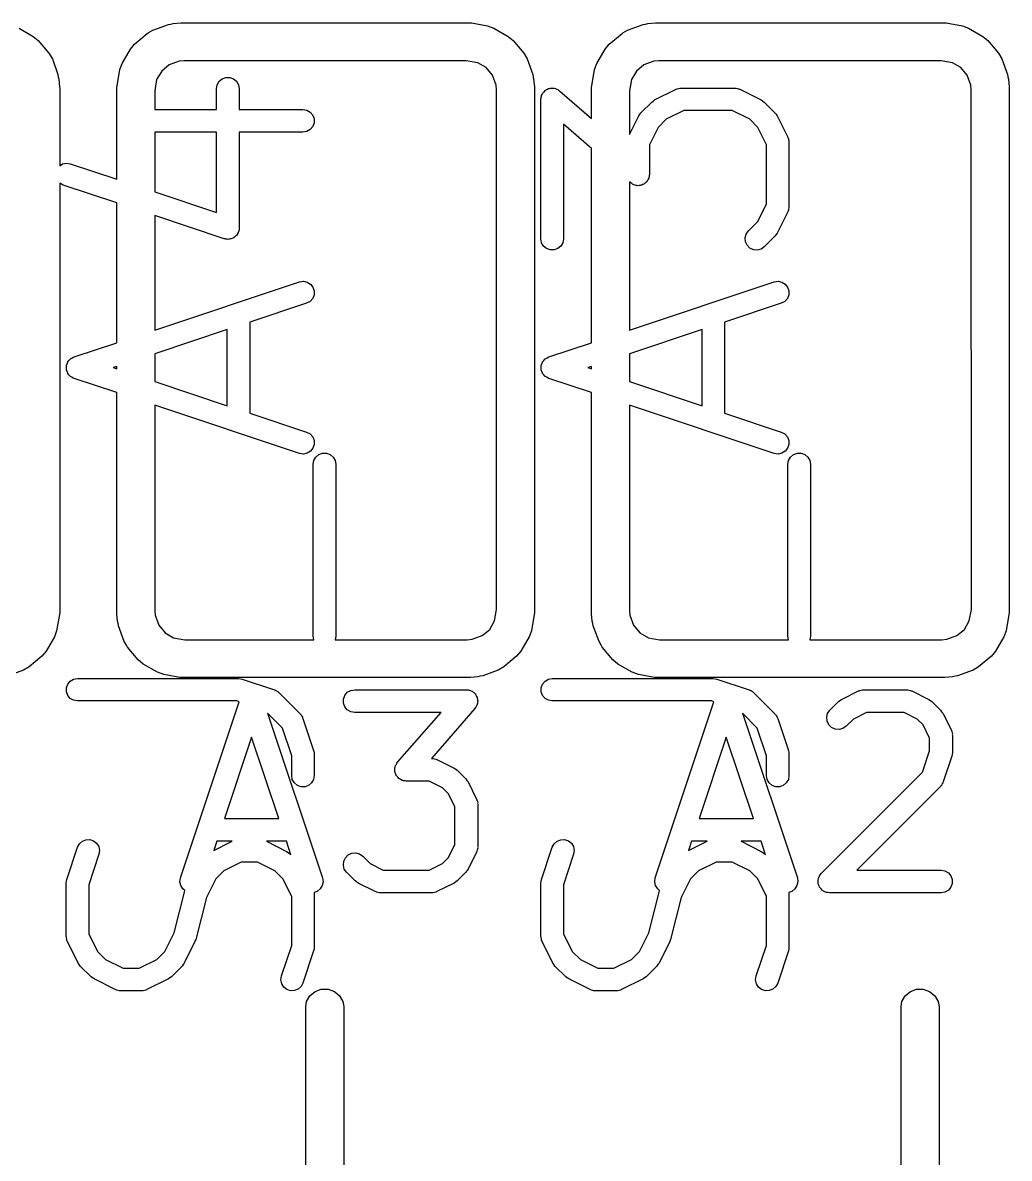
# Model space of a CAD drawing. Extents: x 116.1 to 178.6, y -119.4 to -92.3.
# Drawn here: x 161.74 to 167.02, y -98.95 to -92.87 of the extents above; entities that cross this region are included whole.
import ezdxf

# ---------------------------------------------------------------- set-up
doc = ezdxf.new("R2010")
doc.units = 0
doc.header["$MEASUREMENT"] = 0
doc.layers.add('BLACK', color=7, linetype='CONTINUOUS')

msp = doc.modelspace()

# ---------------------------------------------------------------- linework, layer by layer
at = {"layer": 'BLACK', "linetype": 'CONTINUOUS'}
for p, q in [((161.72, -92.8979), (161.796, -92.942)), ((162.406, -92.9268), (162.411, -92.9237)), ((162.411, -92.9237), (162.436, -92.9092)), ((162.436, -92.9092), (162.519, -92.879)), ((162.519, -92.879), (162.532, -92.8767)), ((162.532, -92.8767), (162.545, -92.8732)), ((162.545, -92.8732), (162.585, -92.8698)), ((162.585, -92.8698), (162.589, -92.869)), ((162.589, -92.869), (164.131, -92.869)), ((164.131, -92.869), (164.14, -92.8705)), ((164.14, -92.8705), (164.14, -92.8705)), ((164.14, -92.8705), (164.227, -92.8859)), ((164.227, -92.8859), (164.26, -92.8979)), ((164.26, -92.8979), (164.26, -92.8979)), ((164.26, -92.8979), (164.336, -92.942)), ((164.946, -92.9268), (164.951, -92.9237)), ((164.951, -92.9237), (164.976, -92.9092)), ((164.976, -92.9092), (165.059, -92.879)), ((165.059, -92.879), (165.072, -92.8767)), ((165.072, -92.8767), (165.085, -92.8732)), ((165.085, -92.8732), (165.125, -92.8698)), ((165.125, -92.8698), (165.129, -92.869)), ((165.129, -92.869), (166.671, -92.869)), ((166.671, -92.869), (166.68, -92.8705)), ((166.68, -92.8705), (166.68, -92.8705)), ((166.68, -92.8705), (166.767, -92.8859)), ((166.767, -92.8859), (166.8, -92.8979)), ((166.8, -92.8979), (166.8, -92.8979)), ((166.8, -92.8979), (166.876, -92.942)), ((161.796, -92.942), (161.823, -92.9647)), ((161.823, -92.9647), (161.823, -92.9647)), ((161.823, -92.9647), (161.88, -93.0323)), ((162.316, -93.0105), (162.338, -92.9835)), ((162.338, -92.9835), (162.406, -92.9268)), ((162.338, -92.9835), (162.338, -92.9835)), ((164.336, -92.942), (164.363, -92.9647)), ((164.363, -92.9647), (164.363, -92.9647)), ((164.363, -92.9647), (164.42, -93.0323)), ((164.856, -93.0105), (164.878, -92.9835)), ((164.878, -92.9835), (164.946, -92.9268)), ((164.878, -92.9835), (164.878, -92.9835)), ((166.876, -92.942), (166.903, -92.9647)), ((166.903, -92.9647), (166.903, -92.9647)), ((166.903, -92.9647), (166.96, -93.0323)), ((161.88, -93.0323), (161.898, -93.0628)), ((162.271, -93.0869), (162.316, -93.0105)), ((164.42, -93.0323), (164.438, -93.0628)), ((164.811, -93.0869), (164.856, -93.0105)), ((166.96, -93.0323), (166.978, -93.0628)), ((161.898, -93.0628), (161.928, -93.1457)), ((162.259, -93.1201), (162.271, -93.0869)), ((162.271, -93.0869), (162.271, -93.0869)), ((162.523, -93.094), (162.483, -93.1276)), ((162.576, -93.0745), (162.523, -93.094)), ((162.603, -93.0722), (162.576, -93.0745)), ((164.113, -93.0722), (162.603, -93.0722)), ((164.174, -93.0829), (164.113, -93.0722)), ((164.219, -93.1091), (164.174, -93.0829)), ((164.438, -93.0628), (164.468, -93.1457)), ((164.799, -93.1201), (164.811, -93.0869)), ((164.811, -93.0869), (164.811, -93.0869)), ((165.063, -93.094), (165.023, -93.1276)), ((165.116, -93.0745), (165.063, -93.094)), ((165.143, -93.0722), (165.116, -93.0745)), ((166.653, -93.0722), (165.143, -93.0722)), ((166.714, -93.0829), (166.653, -93.0722)), ((166.759, -93.1091), (166.714, -93.0829)), ((166.978, -93.0628), (167.008, -93.1457)), ((161.928, -93.1457), (161.93, -93.1588)), ((161.93, -93.1588), (161.933, -93.1716)), ((162.244, -93.207), (162.259, -93.1201)), ((162.483, -93.1276), (162.456, -93.173)), ((162.807, -93.1691), (162.827, -93.162)), ((162.827, -93.162), (162.847, -93.162)), ((162.847, -93.162), (162.867, -93.1691)), ((164.253, -93.1492), (164.219, -93.1091)), ((164.272, -93.2027), (164.253, -93.1492)), ((164.468, -93.1457), (164.47, -93.1588)), ((164.47, -93.1588), (164.473, -93.1716)), ((164.784, -93.207), (164.799, -93.1201)), ((165.023, -93.1276), (164.996, -93.173)), ((166.793, -93.1492), (166.759, -93.1091)), ((166.812, -93.2027), (166.793, -93.1492)), ((167.008, -93.1457), (167.01, -93.1588)), ((167.01, -93.1588), (167.013, -93.1716)), ((161.933, -93.1716), (161.937, -93.2113)), ((161.937, -93.2113), (161.938, -93.2157)), ((161.938, -93.2157), (161.938, -93.6343)), ((162.243, -93.2157), (162.244, -93.207)), ((162.243, -93.7065), (162.243, -93.2157)), ((162.244, -93.207), (162.244, -93.207)), ((162.456, -93.173), (162.446, -93.2335)), ((162.777, -93.2214), (162.78, -93.2007)), ((162.777, -93.3334), (162.777, -93.2214)), ((162.78, -93.2007), (162.791, -93.1826)), ((162.791, -93.1826), (162.807, -93.1691)), ((162.867, -93.1691), (162.883, -93.1826)), ((162.883, -93.1826), (162.894, -93.2007)), ((162.894, -93.2007), (162.897, -93.2214)), ((162.897, -93.2214), (162.897, -93.3334)), ((164.274, -93.229), (164.272, -93.2027)), ((164.473, -93.1716), (164.477, -93.2113)), ((164.477, -93.2113), (164.478, -93.2157)), ((164.478, -93.2157), (164.478, -96.0275)), ((164.539, -93.2296), (164.542, -93.2266)), ((164.542, -93.2266), (164.548, -93.2246)), ((164.548, -93.2246), (164.553, -93.2217)), ((164.553, -93.2217), (164.558, -93.221)), ((164.558, -93.221), (164.562, -93.2194)), ((164.562, -93.2194), (164.568, -93.2194)), ((164.568, -93.2194), (164.574, -93.2185)), ((164.574, -93.2185), (164.578, -93.2194)), ((164.578, -93.2194), (164.583, -93.2194)), ((164.583, -93.2194), (164.589, -93.2214)), ((164.589, -93.2214), (164.594, -93.2226)), ((164.594, -93.2226), (164.598, -93.225)), ((164.598, -93.225), (164.603, -93.2266)), ((164.603, -93.2266), (164.607, -93.2304)), ((164.783, -93.2157), (164.784, -93.207)), ((164.783, -93.3823), (164.783, -93.2157)), ((164.784, -93.207), (164.784, -93.207)), ((164.996, -93.173), (164.986, -93.2335)), ((165.12, -93.2823), (165.235, -93.2249)), ((165.235, -93.2249), (165.238, -93.2239)), ((165.238, -93.2239), (165.241, -93.2221)), ((165.241, -93.2221), (165.248, -93.2209)), ((165.248, -93.2209), (165.255, -93.2189)), ((165.255, -93.2189), (165.259, -93.2191)), ((165.259, -93.2191), (165.262, -93.2185)), ((165.262, -93.2185), (165.549, -93.2185)), ((165.549, -93.2185), (165.553, -93.2191)), ((165.553, -93.2191), (165.556, -93.2189)), ((165.556, -93.2189), (165.563, -93.2209)), ((165.563, -93.2209), (165.57, -93.2221)), ((165.57, -93.2221), (165.573, -93.2239)), ((165.573, -93.2239), (165.576, -93.2249)), ((165.576, -93.2249), (165.691, -93.2823)), ((166.814, -93.229), (166.812, -93.2027)), ((167.013, -93.1716), (167.017, -93.2113)), ((167.017, -93.2113), (167.018, -93.2157)), ((167.018, -93.2157), (167.018, -96.0275)), ((162.446, -93.2335), (162.446, -93.3334)), ((164.275, -96.0097), (164.274, -93.229)), ((164.512, -93.2788), (164.513, -93.273)), ((164.512, -94.0257), (164.512, -93.2788)), ((164.513, -93.2671), (164.515, -93.2628)), ((164.513, -93.273), (164.513, -93.2671)), ((164.515, -93.2628), (164.516, -93.2582)), ((164.516, -93.2582), (164.519, -93.2531)), ((164.519, -93.2531), (164.521, -93.2476)), ((164.521, -93.2476), (164.524, -93.2441)), ((164.524, -93.2441), (164.526, -93.2401)), ((164.526, -93.2401), (164.531, -93.2363)), ((164.531, -93.2363), (164.535, -93.2318)), ((164.535, -93.2318), (164.539, -93.2296)), ((164.607, -93.2304), (164.612, -93.2334)), ((164.612, -93.2334), (164.783, -93.3823)), ((164.986, -93.2335), (164.986, -93.4669)), ((165.105, -93.2936), (165.112, -93.2881)), ((165.112, -93.2881), (165.12, -93.2823)), ((165.691, -93.2823), (165.699, -93.2881)), ((165.699, -93.2881), (165.707, -93.2936)), ((166.815, -96.0097), (166.814, -93.229)), ((162.446, -93.3334), (162.777, -93.3334)), ((162.897, -93.3334), (163.239, -93.3334)), ((163.239, -93.3334), (163.26, -93.337)), ((163.26, -93.337), (163.278, -93.3475)), ((163.278, -93.3475), (163.291, -93.3636)), ((165.047, -93.3511), (165.105, -93.2936)), ((165.276, -93.3392), (165.183, -93.3859)), ((165.535, -93.3392), (165.276, -93.3392)), ((165.629, -93.3859), (165.535, -93.3392)), ((165.707, -93.2936), (165.764, -93.3511)), ((163.291, -93.3636), (163.299, -93.3833)), ((163.299, -93.4042), (163.291, -93.4239)), ((163.299, -93.3833), (163.299, -93.4042)), ((164.986, -93.4669), (165.036, -93.3668)), ((165.036, -93.3668), (165.042, -93.359)), ((165.042, -93.359), (165.047, -93.3511)), ((165.183, -93.3859), (165.139, -93.4295)), ((165.672, -93.4295), (165.629, -93.3859)), ((165.764, -93.3511), (165.77, -93.359)), ((165.77, -93.359), (165.776, -93.3668)), ((165.776, -93.3668), (165.833, -93.4817)), ((162.446, -93.4541), (162.446, -93.7742)), ((162.777, -93.4541), (162.446, -93.4541)), ((162.777, -93.8846), (162.777, -93.4541)), ((163.239, -93.4541), (162.897, -93.4541)), ((162.897, -93.4541), (162.897, -93.9683)), ((163.26, -93.4504), (163.239, -93.4541)), ((163.278, -93.4399), (163.26, -93.4504)), ((163.291, -93.4239), (163.278, -93.4399)), ((164.783, -93.5426), (164.633, -93.4118)), ((164.633, -93.4118), (164.633, -94.0257)), ((165.139, -93.4295), (165.093, -93.5229)), ((165.719, -93.5229), (165.672, -93.4295)), ((165.093, -93.5229), (165.093, -93.681)), ((165.719, -93.8391), (165.719, -93.5229)), ((165.833, -93.4817), (165.834, -93.485)), ((165.834, -93.485), (165.836, -93.488)), ((165.836, -93.488), (165.837, -93.495)), ((165.837, -93.495), (165.839, -93.5017)), ((165.839, -93.5017), (165.839, -93.5052)), ((165.839, -93.5052), (165.839, -93.5086)), ((165.839, -93.5086), (165.839, -93.8534)), ((164.783, -94.5816), (164.783, -93.5426)), ((161.938, -93.6343), (161.953, -93.6249)), ((161.953, -93.6249), (161.974, -93.6207)), ((161.974, -93.6207), (161.994, -93.6238)), ((161.994, -93.6238), (162.243, -93.7065)), ((165.084, -93.7122), (165.081, -93.7157)), ((165.086, -93.7067), (165.084, -93.7122)), ((165.089, -93.7016), (165.086, -93.7067)), ((165.09, -93.697), (165.089, -93.7016)), ((165.091, -93.6927), (165.09, -93.697)), ((165.092, -93.6868), (165.091, -93.6927)), ((165.093, -93.681), (165.092, -93.6868)), ((161.956, -93.7382), (161.938, -93.7283)), ((161.938, -93.7283), (161.938, -96.0275)), ((162.243, -93.8337), (161.956, -93.7382)), ((162.446, -93.7742), (162.777, -93.8846)), ((164.993, -93.7264), (164.986, -93.7204)), ((164.986, -93.7204), (164.986, -94.5139)), ((164.998, -93.7294), (164.993, -93.7264)), ((165.002, -93.7332), (164.998, -93.7294)), ((165.006, -93.7348), (165.002, -93.7332)), ((165.01, -93.7372), (165.006, -93.7348)), ((165.016, -93.7384), (165.01, -93.7372)), ((165.022, -93.7404), (165.016, -93.7384)), ((165.026, -93.7404), (165.022, -93.7404)), ((165.031, -93.7413), (165.026, -93.7404)), ((165.037, -93.7404), (165.031, -93.7413)), ((165.043, -93.7404), (165.037, -93.7404)), ((165.047, -93.7388), (165.043, -93.7404)), ((165.052, -93.7381), (165.047, -93.7388)), ((165.057, -93.7353), (165.052, -93.7381)), ((165.062, -93.7332), (165.057, -93.7353)), ((165.066, -93.7302), (165.062, -93.7332)), ((165.07, -93.728), (165.066, -93.7302)), ((165.074, -93.7236), (165.07, -93.728)), ((165.078, -93.7198), (165.074, -93.7236)), ((165.081, -93.7157), (165.078, -93.7198)), ((162.243, -94.5816), (162.243, -93.8337)), ((165.672, -93.9325), (165.719, -93.8391)), ((165.833, -93.8803), (165.776, -93.9952)), ((165.834, -93.877), (165.833, -93.8803)), ((165.836, -93.874), (165.834, -93.877)), ((165.837, -93.867), (165.836, -93.874)), ((165.839, -93.8603), (165.837, -93.867)), ((165.839, -93.8534), (165.839, -93.8568)), ((165.839, -93.8568), (165.839, -93.8603)), ((162.818, -94.0255), (162.446, -93.9014)), ((162.446, -93.9014), (162.446, -94.5139)), ((165.622, -93.9831), (165.672, -93.9325)), ((162.872, -94.0166), (162.867, -94.0205)), ((162.877, -94.0134), (162.872, -94.0166)), ((162.88, -94.0099), (162.877, -94.0134)), ((162.883, -94.007), (162.88, -94.0099)), ((162.886, -94.0018), (162.883, -94.007)), ((162.89, -93.997), (162.886, -94.0018)), ((162.891, -93.9928), (162.89, -93.997)), ((162.894, -93.9889), (162.891, -93.9928)), ((162.895, -93.9829), (162.894, -93.9889)), ((162.897, -93.9771), (162.895, -93.9829)), ((162.897, -93.9683), (162.897, -93.9727)), ((162.897, -93.9727), (162.897, -93.9771)), ((165.604, -94.0205), (165.61, -94.0002)), ((165.61, -94.0002), (165.622, -93.9831)), ((165.764, -94.0109), (165.707, -94.0684)), ((165.77, -94.003), (165.764, -94.0109)), ((165.776, -93.9952), (165.77, -94.003)), ((162.822, -94.0261), (162.818, -94.0255)), ((162.827, -94.0277), (162.822, -94.0261)), ((162.833, -94.0277), (162.827, -94.0277)), ((162.839, -94.0286), (162.833, -94.0277)), ((162.843, -94.0277), (162.839, -94.0286)), ((162.847, -94.0277), (162.843, -94.0277)), ((162.853, -94.0256), (162.847, -94.0277)), ((162.859, -94.0244), (162.853, -94.0256)), ((162.863, -94.022), (162.859, -94.0244)), ((162.867, -94.0205), (162.863, -94.022)), ((164.516, -94.0463), (164.512, -94.0257)), ((164.526, -94.0645), (164.516, -94.0463)), ((164.542, -94.078), (164.526, -94.0645)), ((164.562, -94.0851), (164.542, -94.078)), ((164.603, -94.078), (164.583, -94.0851)), ((164.619, -94.0645), (164.603, -94.078)), ((164.629, -94.0463), (164.619, -94.0645)), ((164.633, -94.0257), (164.629, -94.0463)), ((165.606, -94.0413), (165.604, -94.0205)), ((165.615, -94.0603), (165.606, -94.0413)), ((165.63, -94.0751), (165.615, -94.0603)), ((165.649, -94.084), (165.63, -94.0751)), ((165.707, -94.0684), (165.69, -94.0804)), ((164.583, -94.0851), (164.562, -94.0851)), ((165.669, -94.0858), (165.649, -94.084)), ((165.69, -94.0804), (165.669, -94.0858)), ((162.446, -94.5139), (163.22, -94.2557)), ((163.22, -94.2557), (163.241, -94.2527)), ((163.241, -94.2527), (163.261, -94.2569)), ((163.261, -94.2569), (163.279, -94.2678)), ((164.986, -94.5139), (165.76, -94.2557)), ((165.76, -94.2557), (165.781, -94.2527)), ((165.781, -94.2527), (165.801, -94.2569)), ((165.801, -94.2569), (165.819, -94.2678)), ((163.279, -94.2678), (163.292, -94.2843)), ((163.292, -94.2843), (163.299, -94.3041)), ((163.299, -94.3041), (163.298, -94.3251)), ((165.819, -94.2678), (165.832, -94.2843)), ((165.832, -94.2843), (165.839, -94.3041)), ((165.839, -94.3041), (165.838, -94.3251)), ((163.258, -94.3702), (162.955, -94.4714)), ((163.277, -94.3602), (163.258, -94.3702)), ((163.291, -94.3446), (163.277, -94.3602)), ((163.298, -94.3251), (163.291, -94.3446)), ((165.798, -94.3702), (165.495, -94.4714)), ((165.817, -94.3602), (165.798, -94.3702)), ((165.831, -94.3446), (165.817, -94.3602)), ((165.838, -94.3251), (165.831, -94.3446)), ((162.955, -94.4714), (162.955, -94.9589)), ((165.495, -94.4714), (165.495, -94.9589)), ((162.834, -94.5116), (162.446, -94.641)), ((162.834, -94.9187), (162.834, -94.5116)), ((165.374, -94.5116), (164.986, -94.641)), ((165.374, -94.9187), (165.374, -94.5116)), ((162.014, -94.6579), (162.243, -94.5816)), ((164.554, -94.6579), (164.783, -94.5816)), ((161.977, -94.6948), (161.98, -94.6864)), ((161.98, -94.6864), (161.981, -94.6851)), ((161.981, -94.6836), (161.987, -94.6769)), ((161.981, -94.6851), (161.981, -94.6836)), ((161.987, -94.6769), (161.993, -94.67)), ((161.993, -94.67), (161.994, -94.6691)), ((161.994, -94.6691), (161.995, -94.6679)), ((161.995, -94.6679), (162.003, -94.6637)), ((162.003, -94.6637), (162.01, -94.659)), ((162.01, -94.659), (162.012, -94.6587)), ((162.012, -94.6587), (162.014, -94.6579)), ((162.446, -94.641), (162.446, -94.7892)), ((164.517, -94.6948), (164.52, -94.6864)), ((164.52, -94.6864), (164.521, -94.6851)), ((164.521, -94.6836), (164.527, -94.6769)), ((164.521, -94.6851), (164.521, -94.6836)), ((164.527, -94.6769), (164.533, -94.67)), ((164.533, -94.67), (164.534, -94.6691)), ((164.534, -94.6691), (164.535, -94.6679)), ((164.535, -94.6679), (164.543, -94.6637)), ((164.543, -94.6637), (164.55, -94.659)), ((164.55, -94.659), (164.552, -94.6587)), ((164.552, -94.6587), (164.554, -94.6579)), ((164.986, -94.641), (164.986, -94.7892)), ((161.973, -94.7063), (161.974, -94.7047)), ((161.973, -94.7151), (161.973, -94.7063)), ((161.973, -94.724), (161.973, -94.7151)), ((161.974, -94.7256), (161.973, -94.724)), ((161.974, -94.703), (161.977, -94.6948)), ((161.974, -94.7047), (161.974, -94.703)), ((161.974, -94.7272), (161.974, -94.7256)), ((161.977, -94.7355), (161.974, -94.7272)), ((161.98, -94.7439), (161.977, -94.7355)), ((161.981, -94.7452), (161.98, -94.7439)), ((161.981, -94.7467), (161.981, -94.7452)), ((161.987, -94.7533), (161.981, -94.7467)), ((162.243, -94.7088), (162.223, -94.7151)), ((162.223, -94.7151), (162.243, -94.7215)), ((162.243, -94.7215), (162.243, -94.7088)), ((164.513, -94.7063), (164.514, -94.7047)), ((164.513, -94.7151), (164.513, -94.7063)), ((164.513, -94.724), (164.513, -94.7151)), ((164.514, -94.7256), (164.513, -94.724)), ((164.514, -94.703), (164.517, -94.6948)), ((164.514, -94.7047), (164.514, -94.703)), ((164.514, -94.7272), (164.514, -94.7256)), ((164.517, -94.7355), (164.514, -94.7272)), ((164.52, -94.7439), (164.517, -94.7355)), ((164.521, -94.7452), (164.52, -94.7439)), ((164.521, -94.7467), (164.521, -94.7452)), ((164.527, -94.7533), (164.521, -94.7467)), ((164.782, -94.7088), (164.763, -94.7151)), ((164.763, -94.7151), (164.782, -94.7215)), ((164.782, -94.7215), (164.782, -94.7088)), ((161.993, -94.7603), (161.987, -94.7533)), ((161.994, -94.7611), (161.993, -94.7603)), ((161.995, -94.7624), (161.994, -94.7611)), ((162.003, -94.7666), (161.995, -94.7624)), ((162.01, -94.7712), (162.003, -94.7666)), ((162.012, -94.7716), (162.01, -94.7712)), ((162.014, -94.7724), (162.012, -94.7716)), ((162.243, -94.8487), (162.014, -94.7724)), ((162.446, -94.7892), (162.834, -94.9187)), ((164.533, -94.7603), (164.527, -94.7533)), ((164.534, -94.7611), (164.533, -94.7603)), ((164.535, -94.7624), (164.534, -94.7611)), ((164.543, -94.7666), (164.535, -94.7624)), ((164.55, -94.7712), (164.543, -94.7666)), ((164.552, -94.7716), (164.55, -94.7712)), ((164.554, -94.7724), (164.552, -94.7716)), ((164.782, -94.8487), (164.554, -94.7724)), ((164.986, -94.7892), (165.374, -94.9187)), ((162.243, -96.0275), (162.243, -94.8487)), ((164.782, -96.0275), (164.782, -94.8487)), ((163.22, -95.1745), (162.446, -94.9164)), ((162.446, -94.9164), (162.446, -96.0142)), ((165.76, -95.1745), (164.986, -94.9164)), ((164.986, -94.9164), (164.986, -96.0142)), ((162.955, -94.9589), (163.258, -95.0601)), ((165.495, -94.9589), (165.798, -95.0601)), ((163.258, -95.0601), (163.277, -95.0701)), ((163.277, -95.0701), (163.291, -95.0857)), ((163.291, -95.0857), (163.298, -95.1052)), ((163.298, -95.1052), (163.299, -95.1262)), ((165.798, -95.0601), (165.817, -95.0701)), ((165.817, -95.0701), (165.831, -95.0857)), ((165.831, -95.0857), (165.838, -95.1052)), ((165.838, -95.1052), (165.839, -95.1262)), ((163.261, -95.1734), (163.241, -95.1776)), ((163.279, -95.1624), (163.261, -95.1734)), ((163.292, -95.146), (163.279, -95.1624)), ((163.299, -95.1262), (163.292, -95.146)), ((163.324, -95.18), (163.344, -95.1728)), ((163.344, -95.1728), (163.365, -95.1728)), ((163.365, -95.1728), (163.384, -95.18)), ((165.801, -95.1734), (165.781, -95.1776)), ((165.819, -95.1624), (165.801, -95.1734)), ((165.832, -95.146), (165.819, -95.1624)), ((165.839, -95.1262), (165.832, -95.146)), ((165.864, -95.18), (165.884, -95.1728)), ((165.884, -95.1728), (165.905, -95.1728)), ((165.905, -95.1728), (165.924, -95.18)), ((163.241, -95.1776), (163.22, -95.1745)), ((163.294, -95.2322), (163.297, -95.2116)), ((163.294, -96.1515), (163.294, -95.2322)), ((163.297, -95.2116), (163.308, -95.1934)), ((163.308, -95.1934), (163.324, -95.18)), ((163.384, -95.18), (163.4, -95.1934)), ((163.4, -95.1934), (163.411, -95.2116)), ((163.411, -95.2116), (163.414, -95.2322)), ((163.414, -95.2322), (163.414, -96.1515)), ((165.781, -95.1776), (165.76, -95.1745)), ((165.834, -95.2322), (165.837, -95.2116)), ((165.834, -96.1515), (165.834, -95.2322)), ((165.837, -95.2116), (165.848, -95.1934)), ((165.848, -95.1934), (165.864, -95.18)), ((165.924, -95.18), (165.94, -95.1934)), ((165.94, -95.1934), (165.951, -95.2116)), ((165.951, -95.2116), (165.954, -95.2322)), ((165.954, -95.2322), (165.954, -96.1515)), ((162.446, -96.0142), (162.448, -96.0405)), ((164.264, -96.0702), (164.275, -96.0097)), ((164.986, -96.0142), (164.988, -96.0405)), ((166.804, -96.0702), (166.815, -96.0097)), ((161.936, -96.0362), (161.921, -96.1231)), ((161.938, -96.0275), (161.936, -96.0362)), ((161.936, -96.0362), (161.936, -96.0362)), ((162.243, -96.0319), (162.243, -96.0275)), ((162.247, -96.0716), (162.243, -96.0319)), ((162.25, -96.0844), (162.247, -96.0716)), ((162.252, -96.0975), (162.25, -96.0844)), ((162.448, -96.0405), (162.467, -96.094)), ((164.238, -96.1156), (164.264, -96.0702)), ((164.476, -96.0362), (164.461, -96.1231)), ((164.478, -96.0275), (164.476, -96.0362)), ((164.476, -96.0362), (164.476, -96.0362)), ((164.783, -96.0319), (164.782, -96.0275)), ((164.787, -96.0716), (164.783, -96.0319)), ((164.79, -96.0844), (164.787, -96.0716)), ((164.792, -96.0975), (164.79, -96.0844)), ((164.988, -96.0405), (165.007, -96.094)), ((166.778, -96.1156), (166.804, -96.0702)), ((167.016, -96.0362), (167.001, -96.1231)), ((167.018, -96.0275), (167.016, -96.0362)), ((167.016, -96.0362), (167.016, -96.0362)), ((161.921, -96.1231), (161.909, -96.1563)), ((161.921, -96.1231), (161.921, -96.1231)), ((162.283, -96.1803), (162.252, -96.0975)), ((162.467, -96.094), (162.501, -96.1341)), ((162.501, -96.1341), (162.547, -96.1603)), ((164.198, -96.1492), (164.238, -96.1156)), ((164.461, -96.1231), (164.449, -96.1563)), ((164.461, -96.1231), (164.461, -96.1231)), ((164.823, -96.1803), (164.792, -96.0975)), ((165.007, -96.094), (165.041, -96.1341)), ((165.041, -96.1341), (165.087, -96.1603)), ((166.738, -96.1492), (166.778, -96.1156)), ((167.001, -96.1231), (166.989, -96.1563)), ((167.001, -96.1231), (167.001, -96.1231)), ((161.909, -96.1563), (161.865, -96.2327)), ((162.294, -96.1995), (162.283, -96.1803)), ((162.3, -96.2109), (162.294, -96.1995)), ((162.547, -96.1603), (162.607, -96.171)), ((162.607, -96.171), (163.297, -96.171)), ((163.297, -96.171), (163.294, -96.1515)), ((163.414, -96.1515), (163.411, -96.171)), ((163.411, -96.171), (164.118, -96.171)), ((164.118, -96.171), (164.144, -96.1687)), ((164.144, -96.1687), (164.198, -96.1492)), ((164.449, -96.1563), (164.405, -96.2327)), ((164.834, -96.1995), (164.823, -96.1803)), ((164.84, -96.2109), (164.834, -96.1995)), ((165.087, -96.1603), (165.147, -96.171)), ((165.147, -96.171), (165.837, -96.171)), ((165.837, -96.171), (165.834, -96.1515)), ((165.954, -96.1515), (165.951, -96.171)), ((165.951, -96.171), (166.658, -96.171)), ((166.658, -96.171), (166.684, -96.1687)), ((166.684, -96.1687), (166.738, -96.1492)), ((166.989, -96.1563), (166.945, -96.2327)), ((161.842, -96.2597), (161.774, -96.3164)), ((161.865, -96.2327), (161.842, -96.2597)), ((162.357, -96.2785), (162.3, -96.2109)), ((164.382, -96.2597), (164.314, -96.3164)), ((164.405, -96.2327), (164.382, -96.2597)), ((164.897, -96.2785), (164.84, -96.2109)), ((166.922, -96.2597), (166.854, -96.3164)), ((166.945, -96.2327), (166.922, -96.2597)), ((161.774, -96.3164), (161.744, -96.334)), ((162.384, -96.3012), (162.357, -96.2785)), ((162.46, -96.3453), (162.384, -96.3012)), ((164.314, -96.3164), (164.284, -96.334)), ((164.924, -96.3012), (164.897, -96.2785)), ((165, -96.3453), (164.924, -96.3012)), ((166.854, -96.3164), (166.824, -96.334)), ((161.744, -96.334), (161.661, -96.3642)), ((161.994, -96.3925), (162.012, -96.382)), ((162.012, -96.382), (162.033, -96.3784)), ((162.033, -96.3784), (162.894, -96.3784)), ((162.494, -96.3573), (162.46, -96.3453)), ((162.58, -96.3727), (162.494, -96.3573)), ((162.494, -96.3573), (162.494, -96.3573)), ((162.589, -96.3742), (162.58, -96.3727)), ((162.58, -96.3727), (162.58, -96.3727)), ((164.131, -96.3742), (162.589, -96.3742)), ((162.894, -96.3784), (162.904, -96.3801)), ((162.904, -96.3801), (162.914, -96.3815)), ((162.914, -96.3815), (163.086, -96.4389)), ((164.135, -96.3734), (164.131, -96.3742)), ((164.175, -96.37), (164.135, -96.3734)), ((164.188, -96.3665), (164.175, -96.37)), ((164.201, -96.3642), (164.188, -96.3665)), ((164.284, -96.334), (164.201, -96.3642)), ((164.534, -96.3925), (164.552, -96.382)), ((164.552, -96.382), (164.573, -96.3784)), ((164.573, -96.3784), (165.434, -96.3784)), ((165.034, -96.3573), (165, -96.3453)), ((165.12, -96.3727), (165.034, -96.3573)), ((165.034, -96.3573), (165.034, -96.3573)), ((165.129, -96.3742), (165.12, -96.3727)), ((165.12, -96.3727), (165.12, -96.3727)), ((166.671, -96.3742), (165.129, -96.3742)), ((165.434, -96.3784), (165.444, -96.3801)), ((165.444, -96.3801), (165.454, -96.3815)), ((165.454, -96.3815), (165.626, -96.4389)), ((166.675, -96.3734), (166.671, -96.3742)), ((166.715, -96.37), (166.675, -96.3734)), ((166.728, -96.3665), (166.715, -96.37)), ((166.741, -96.3642), (166.728, -96.3665)), ((166.824, -96.334), (166.741, -96.3642)), ((161.973, -96.4282), (161.98, -96.4085)), ((161.973, -96.4492), (161.973, -96.4282)), ((161.98, -96.4689), (161.973, -96.4492)), ((161.98, -96.4085), (161.994, -96.3925)), ((163.086, -96.4389), (163.089, -96.4406)), ((163.089, -96.4406), (163.092, -96.4415)), ((163.092, -96.4415), (163.098, -96.4455)), ((163.098, -96.4455), (163.104, -96.4489)), ((163.104, -96.4489), (163.107, -96.4515)), ((163.476, -96.4527), (163.495, -96.4422)), ((163.495, -96.4422), (163.516, -96.4385)), ((163.516, -96.4385), (164.113, -96.4385)), ((164.113, -96.4385), (164.119, -96.4395)), ((164.119, -96.4395), (164.125, -96.4396)), ((164.125, -96.4396), (164.129, -96.4413)), ((164.129, -96.4413), (164.134, -96.4422)), ((164.134, -96.4422), (164.139, -96.4451)), ((164.139, -96.4451), (164.145, -96.4473)), ((164.145, -96.4473), (164.148, -96.4504)), ((164.513, -96.4282), (164.52, -96.4085)), ((164.513, -96.4492), (164.513, -96.4282)), ((164.52, -96.4689), (164.513, -96.4492)), ((164.52, -96.4085), (164.534, -96.3925)), ((165.626, -96.4389), (165.629, -96.4406)), ((165.629, -96.4406), (165.632, -96.4415)), ((165.632, -96.4415), (165.638, -96.4455)), ((165.638, -96.4455), (165.644, -96.4489)), ((165.644, -96.4489), (165.647, -96.4515)), ((166.12, -96.4909), (166.212, -96.4449)), ((166.212, -96.4449), (166.215, -96.4439)), ((166.215, -96.4439), (166.219, -96.4422)), ((166.219, -96.4422), (166.226, -96.4409)), ((166.226, -96.4409), (166.232, -96.4389)), ((166.232, -96.4389), (166.236, -96.4391)), ((166.236, -96.4391), (166.239, -96.4385)), ((166.239, -96.4385), (166.469, -96.4385)), ((166.469, -96.4385), (166.473, -96.4391)), ((166.473, -96.4391), (166.476, -96.4389)), ((166.476, -96.4389), (166.483, -96.4409)), ((166.483, -96.4409), (166.49, -96.4422)), ((166.49, -96.4422), (166.493, -96.4439)), ((166.493, -96.4439), (166.496, -96.4449)), ((166.496, -96.4449), (166.588, -96.4909)), ((161.994, -96.4849), (161.98, -96.4689)), ((162.012, -96.4954), (161.994, -96.4849)), ((162.033, -96.499), (162.012, -96.4954)), ((162.885, -96.499), (162.033, -96.499)), ((162.584, -97.4454), (162.898, -96.5036)), ((162.898, -96.5036), (162.885, -96.499)), ((163.107, -96.4515), (163.109, -96.4535)), ((163.109, -96.4535), (163.224, -96.5684)), ((163.456, -96.4889), (163.463, -96.469)), ((163.456, -96.51), (163.456, -96.4889)), ((163.463, -96.5299), (163.456, -96.51)), ((163.463, -96.469), (163.476, -96.4527)), ((164.148, -96.4504), (164.152, -96.4527)), ((164.152, -96.4527), (164.156, -96.4573)), ((164.156, -96.4573), (164.161, -96.4612)), ((164.161, -96.4612), (164.163, -96.4654)), ((164.163, -96.4654), (164.166, -96.469)), ((164.166, -96.469), (164.168, -96.4746)), ((164.168, -96.4746), (164.171, -96.4798)), ((164.171, -96.4798), (164.171, -96.4844)), ((164.171, -96.4844), (164.173, -96.4889)), ((164.173, -96.51), (164.171, -96.5156)), ((164.173, -96.4889), (164.173, -96.4948)), ((164.173, -96.4948), (164.174, -96.5007)), ((164.174, -96.5007), (164.173, -96.5053)), ((164.173, -96.5053), (164.173, -96.51)), ((164.534, -96.4849), (164.52, -96.4689)), ((164.552, -96.4954), (164.534, -96.4849)), ((164.573, -96.499), (164.552, -96.4954)), ((165.425, -96.499), (164.573, -96.499)), ((165.124, -97.4454), (165.438, -96.5036)), ((165.438, -96.5036), (165.425, -96.499)), ((165.647, -96.4515), (165.649, -96.4535)), ((165.649, -96.4535), (165.764, -96.5684)), ((166.058, -96.5483), (166.104, -96.5023)), ((166.104, -96.5023), (166.112, -96.4967)), ((166.112, -96.4967), (166.12, -96.4909)), ((166.588, -96.4909), (166.596, -96.4967)), ((166.596, -96.4967), (166.604, -96.5023)), ((166.604, -96.5023), (166.65, -96.5483)), ((163.129, -96.6437), (163.05, -96.5647)), ((163.05, -96.5647), (163.344, -97.4454)), ((163.224, -96.5684), (163.226, -96.5713)), ((163.226, -96.5713), (163.229, -96.5736)), ((163.476, -96.5461), (163.463, -96.5299)), ((163.495, -96.5567), (163.476, -96.5461)), ((163.516, -96.5604), (163.495, -96.5567)), ((163.979, -96.5604), (163.516, -96.5604)), ((163.745, -96.827), (163.979, -96.5604)), ((164.159, -96.5396), (163.926, -96.8062)), ((164.162, -96.5345), (164.159, -96.5396)), ((164.166, -96.5299), (164.162, -96.5345)), ((164.167, -96.5255), (164.166, -96.5299)), ((164.17, -96.5215), (164.167, -96.5255)), ((164.171, -96.5156), (164.17, -96.5215)), ((165.669, -96.6437), (165.59, -96.5647)), ((165.59, -96.5647), (165.884, -97.4454)), ((165.764, -96.5684), (165.766, -96.5713)), ((165.766, -96.5713), (165.769, -96.5736)), ((166.041, -96.586), (166.046, -96.5656)), ((166.046, -96.5656), (166.058, -96.5483)), ((166.254, -96.5604), (166.184, -96.5955)), ((166.455, -96.5604), (166.254, -96.5604)), ((166.525, -96.5955), (166.455, -96.5604)), ((166.65, -96.5483), (166.656, -96.5563)), ((166.656, -96.5563), (166.662, -96.5641)), ((166.662, -96.5641), (166.708, -96.656)), ((163.229, -96.5736), (163.232, -96.5798)), ((163.232, -96.5798), (163.236, -96.5856)), ((163.236, -96.5856), (163.237, -96.5889)), ((163.237, -96.5889), (163.239, -96.592)), ((163.239, -96.592), (163.296, -96.7644)), ((165.769, -96.5736), (165.772, -96.5798)), ((165.772, -96.5798), (165.776, -96.5856)), ((165.776, -96.5856), (165.777, -96.5889)), ((165.777, -96.5889), (165.779, -96.592)), ((165.779, -96.592), (165.836, -96.7644)), ((166.043, -96.6071), (166.041, -96.586)), ((166.052, -96.6263), (166.043, -96.6071)), ((166.067, -96.6413), (166.052, -96.6263)), ((166.184, -96.5955), (166.145, -96.6345)), ((166.557, -96.6275), (166.525, -96.5955)), ((166.592, -96.6977), (166.557, -96.6275)), ((162.964, -96.6922), (162.819, -97.1279)), ((163.109, -97.1279), (162.964, -96.6922)), ((163.179, -96.7932), (163.129, -96.6437)), ((165.504, -96.6922), (165.359, -97.1279)), ((165.649, -97.1279), (165.504, -96.6922)), ((165.719, -96.7932), (165.669, -96.6437)), ((166.086, -96.6502), (166.067, -96.6413)), ((166.107, -96.6521), (166.086, -96.6502)), ((166.127, -96.6466), (166.107, -96.6521)), ((166.145, -96.6345), (166.127, -96.6466)), ((166.708, -96.656), (166.709, -96.6594)), ((166.709, -96.6594), (166.71, -96.6624)), ((166.71, -96.6624), (166.712, -96.6695)), ((166.712, -96.6695), (166.714, -96.6763)), ((166.714, -96.6763), (166.713, -96.6798)), ((166.713, -96.6798), (166.714, -96.6833)), ((166.714, -96.6833), (166.714, -96.7752)), ((166.592, -96.7653), (166.592, -96.6977)), ((163.179, -96.8983), (163.179, -96.7932)), ((163.296, -96.7644), (163.298, -96.7739)), ((163.298, -96.7739), (163.299, -96.7834)), ((163.299, -96.7834), (163.299, -96.8983)), ((163.926, -96.8062), (163.929, -96.8062)), ((163.929, -96.8062), (163.933, -96.8068)), ((163.933, -96.8068), (163.936, -96.8066)), ((163.936, -96.8066), (163.943, -96.8086)), ((163.943, -96.8086), (163.95, -96.8098)), ((163.95, -96.8098), (163.953, -96.8116)), ((163.953, -96.8116), (163.956, -96.8126)), ((163.956, -96.8126), (164.048, -96.8586)), ((165.719, -96.8983), (165.719, -96.7932)), ((165.836, -96.7644), (165.838, -96.7739)), ((165.838, -96.7739), (165.839, -96.7834)), ((165.839, -96.7834), (165.839, -96.8983)), ((166.554, -96.8802), (166.592, -96.7653)), ((166.711, -96.7945), (166.665, -96.9324)), ((166.712, -96.7848), (166.711, -96.7945)), ((166.714, -96.7752), (166.712, -96.7848)), ((163.73, -96.8659), (163.731, -96.8613)), ((163.731, -96.8718), (163.73, -96.8659)), ((163.731, -96.8565), (163.733, -96.8509)), ((163.731, -96.8613), (163.731, -96.8565)), ((163.731, -96.8777), (163.731, -96.8718)), ((163.733, -96.8509), (163.734, -96.8451)), ((163.734, -96.8451), (163.737, -96.8411)), ((163.737, -96.8411), (163.739, -96.8367)), ((163.739, -96.8367), (163.742, -96.8321)), ((163.742, -96.8321), (163.745, -96.827)), ((164.048, -96.8586), (164.056, -96.8644)), ((164.056, -96.8644), (164.064, -96.87)), ((164.064, -96.87), (164.11, -96.916)), ((163.182, -96.919), (163.179, -96.8983)), ((163.193, -96.9371), (163.182, -96.919)), ((163.296, -96.919), (163.285, -96.9371)), ((163.299, -96.8983), (163.296, -96.919)), ((163.733, -96.8821), (163.731, -96.8777)), ((163.734, -96.8868), (163.733, -96.8821)), ((163.736, -96.892), (163.734, -96.8868)), ((163.739, -96.8976), (163.736, -96.892)), ((163.742, -96.9012), (163.739, -96.8976)), ((163.744, -96.9053), (163.742, -96.9012)), ((163.748, -96.9093), (163.744, -96.9053)), ((163.752, -96.9138), (163.748, -96.9093)), ((163.756, -96.9162), (163.752, -96.9138)), ((163.76, -96.9193), (163.756, -96.9162)), ((163.765, -96.9214), (163.76, -96.9193)), ((163.77, -96.9244), (163.765, -96.9214)), ((163.775, -96.9252), (163.77, -96.9244)), ((163.779, -96.9269), (163.775, -96.9252)), ((163.785, -96.9271), (163.779, -96.9269)), ((163.791, -96.9281), (163.785, -96.9271)), ((163.915, -96.9281), (163.791, -96.9281)), ((163.985, -96.9632), (163.915, -96.9281)), ((164.11, -96.916), (164.116, -96.924)), ((164.116, -96.924), (164.122, -96.9318)), ((164.122, -96.9318), (164.168, -97.0237)), ((165.722, -96.919), (165.719, -96.8983)), ((165.733, -96.9371), (165.722, -96.919)), ((165.836, -96.919), (165.825, -96.9371)), ((165.839, -96.8983), (165.836, -96.919)), ((166.012, -97.4215), (166.554, -96.8802)), ((166.663, -96.9355), (166.662, -96.9389)), ((166.665, -96.9324), (166.663, -96.9355)), ((163.209, -96.9506), (163.193, -96.9371)), ((163.229, -96.9577), (163.209, -96.9506)), ((163.25, -96.9577), (163.229, -96.9577)), ((163.269, -96.9506), (163.25, -96.9577)), ((163.285, -96.9371), (163.269, -96.9506)), ((164.017, -96.9952), (163.985, -96.9632)), ((164.052, -97.0654), (164.017, -96.9952)), ((165.749, -96.9506), (165.733, -96.9371)), ((165.769, -96.9577), (165.749, -96.9506)), ((165.79, -96.9577), (165.769, -96.9577)), ((165.809, -96.9506), (165.79, -96.9577)), ((165.825, -96.9371), (165.809, -96.9506)), ((166.65, -96.9562), (166.203, -97.4037)), ((166.652, -96.9533), (166.65, -96.9562)), ((166.655, -96.951), (166.652, -96.9533)), ((166.658, -96.9447), (166.655, -96.951)), ((166.662, -96.9389), (166.658, -96.9447)), ((164.168, -97.0237), (164.169, -97.0271)), ((164.169, -97.0271), (164.17, -97.0301)), ((164.17, -97.0301), (164.172, -97.0372)), ((164.172, -97.0372), (164.174, -97.044)), ((164.174, -97.044), (164.173, -97.0475)), ((164.173, -97.0475), (164.174, -97.051)), ((164.174, -97.051), (164.174, -97.2808)), ((164.052, -97.2664), (164.052, -97.0654)), ((162.819, -97.1279), (163.109, -97.1279)), ((165.359, -97.1279), (165.649, -97.1279)), ((161.975, -97.4538), (162.033, -97.2814)), ((162.033, -97.2814), (162.043, -97.263)), ((162.043, -97.263), (162.059, -97.2491)), ((162.059, -97.2491), (162.078, -97.2414)), ((162.078, -97.2414), (162.099, -97.2408)), ((162.099, -97.2408), (162.119, -97.2475)), ((162.119, -97.2475), (162.135, -97.2605)), ((162.135, -97.2605), (162.146, -97.2783)), ((162.146, -97.2783), (162.15, -97.2989)), ((162.15, -97.2989), (162.147, -97.3196)), ((162.778, -97.2498), (162.762, -97.2995)), ((162.762, -97.2995), (162.861, -97.2498)), ((162.861, -97.2498), (162.778, -97.2498)), ((163.043, -97.2498), (163.151, -97.304)), ((163.15, -97.2498), (163.043, -97.2498)), ((163.174, -97.3225), (163.15, -97.2498)), ((164.017, -97.3366), (164.052, -97.2664)), ((164.172, -97.2946), (164.17, -97.3016)), ((164.174, -97.2878), (164.172, -97.2946)), ((164.174, -97.2808), (164.173, -97.2842)), ((164.173, -97.2842), (164.174, -97.2878)), ((164.515, -97.4538), (164.573, -97.2814)), ((164.573, -97.2814), (164.583, -97.263)), ((164.583, -97.263), (164.599, -97.2491)), ((164.599, -97.2491), (164.618, -97.2414)), ((164.618, -97.2414), (164.639, -97.2408)), ((164.639, -97.2408), (164.659, -97.2475)), ((164.659, -97.2475), (164.675, -97.2605)), ((164.675, -97.2605), (164.686, -97.2783)), ((164.686, -97.2783), (164.69, -97.2989)), ((164.69, -97.2989), (164.687, -97.3196)), ((165.318, -97.2498), (165.302, -97.2995)), ((165.302, -97.2995), (165.401, -97.2498)), ((165.401, -97.2498), (165.318, -97.2498)), ((165.583, -97.2498), (165.691, -97.304)), ((165.69, -97.2498), (165.583, -97.2498)), ((165.714, -97.3225), (165.69, -97.2498)), ((162.147, -97.3196), (162.093, -97.4826)), ((162.909, -97.3608), (162.815, -97.4075)), ((162.995, -97.3608), (162.909, -97.3608)), ((163.089, -97.4075), (162.995, -97.3608)), ((163.151, -97.304), (163.159, -97.3097)), ((163.159, -97.3097), (163.167, -97.3153)), ((163.167, -97.3153), (163.174, -97.3225)), ((163.455, -97.378), (163.457, -97.3569)), ((163.457, -97.3569), (163.466, -97.3377)), ((163.466, -97.3377), (163.481, -97.3228)), ((163.481, -97.3228), (163.5, -97.3138)), ((163.5, -97.3138), (163.521, -97.312)), ((163.521, -97.312), (163.541, -97.3175)), ((163.541, -97.3175), (163.559, -97.3296)), ((163.559, -97.3296), (163.598, -97.3686)), ((163.985, -97.3686), (164.017, -97.3366)), ((164.168, -97.3081), (164.122, -97.4)), ((164.169, -97.3047), (164.168, -97.3081)), ((164.17, -97.3016), (164.169, -97.3047)), ((164.687, -97.3196), (164.633, -97.4826)), ((165.449, -97.3608), (165.355, -97.4075)), ((165.535, -97.3608), (165.449, -97.3608)), ((165.629, -97.4075), (165.535, -97.3608)), ((165.691, -97.304), (165.699, -97.3097)), ((165.699, -97.3097), (165.707, -97.3153)), ((165.707, -97.3153), (165.714, -97.3225)), ((162.815, -97.4075), (162.772, -97.4511)), ((163.132, -97.4511), (163.089, -97.4075)), ((163.46, -97.3985), (163.455, -97.378)), ((163.472, -97.4158), (163.46, -97.3985)), ((163.518, -97.4618), (163.472, -97.4158)), ((163.598, -97.3686), (163.668, -97.4037)), ((163.668, -97.4037), (163.915, -97.4037)), ((163.915, -97.4037), (163.985, -97.3686)), ((164.11, -97.4158), (164.064, -97.4618)), ((164.116, -97.4078), (164.11, -97.4158)), ((164.122, -97.4), (164.116, -97.4078)), ((165.355, -97.4075), (165.312, -97.4511)), ((165.672, -97.4511), (165.629, -97.4075)), ((166.008, -97.4281), (166.012, -97.4215)), ((166.203, -97.4037), (166.653, -97.4037)), ((166.653, -97.4037), (166.674, -97.4074)), ((166.674, -97.4074), (166.692, -97.4179)), ((166.692, -97.4179), (166.706, -97.4342)), ((161.972, -97.4729), (161.974, -97.4633)), ((161.972, -97.7601), (161.972, -97.4729)), ((161.974, -97.4633), (161.975, -97.4538)), ((162.093, -97.4826), (162.093, -97.7459)), ((162.581, -97.4663), (162.584, -97.4454)), ((162.586, -97.487), (162.581, -97.4663)), ((162.772, -97.4511), (162.722, -97.5514)), ((163.179, -97.5446), (163.132, -97.4511)), ((163.347, -97.4663), (163.342, -97.487)), ((163.344, -97.4454), (163.347, -97.4663)), ((163.526, -97.4674), (163.518, -97.4618)), ((163.534, -97.4732), (163.526, -97.4674)), ((163.626, -97.5192), (163.534, -97.4732)), ((164.048, -97.4732), (163.956, -97.5192)), ((164.056, -97.4674), (164.048, -97.4732)), ((164.064, -97.4618), (164.056, -97.4674)), ((164.512, -97.4729), (164.514, -97.4633)), ((164.512, -97.7601), (164.512, -97.4729)), ((164.514, -97.4633), (164.515, -97.4538)), ((164.633, -97.4826), (164.633, -97.7459)), ((165.121, -97.4663), (165.124, -97.4454)), ((165.126, -97.487), (165.121, -97.4663)), ((165.312, -97.4511), (165.262, -97.5514)), ((165.719, -97.5446), (165.672, -97.4511)), ((165.887, -97.4663), (165.882, -97.487)), ((165.884, -97.4454), (165.887, -97.4663)), ((165.995, -97.4593), (165.996, -97.4567)), ((165.996, -97.4673), (165.995, -97.4593)), ((165.996, -97.4541), (165.998, -97.4466)), ((165.996, -97.4567), (165.996, -97.4541)), ((165.996, -97.4752), (165.996, -97.4673)), ((165.996, -97.4777), (165.996, -97.4752)), ((165.997, -97.4804), (165.996, -97.4777)), ((166, -97.4876), (165.997, -97.4804)), ((165.998, -97.4466), (166, -97.4389)), ((166, -97.4389), (166.002, -97.4367)), ((166.002, -97.4367), (166.003, -97.4342)), ((166.003, -97.4342), (166.008, -97.4281)), ((166.706, -97.4342), (166.713, -97.4541)), ((166.713, -97.4752), (166.706, -97.4951)), ((166.713, -97.4541), (166.713, -97.4752)), ((162.55, -97.7391), (162.606, -97.5157)), ((162.597, -97.5051), (162.586, -97.487)), ((162.607, -97.5134), (162.597, -97.5051)), ((162.606, -97.5157), (162.607, -97.5134)), ((163.315, -97.5182), (163.299, -97.5235)), ((163.299, -97.5235), (163.299, -97.5269)), ((163.299, -97.5269), (163.299, -97.5303)), ((163.299, -97.5303), (163.299, -97.8176)), ((163.331, -97.5051), (163.315, -97.5182)), ((163.342, -97.487), (163.331, -97.5051)), ((163.63, -97.5202), (163.626, -97.5192)), ((163.633, -97.5219), (163.63, -97.5202)), ((163.64, -97.5232), (163.633, -97.5219)), ((163.646, -97.5252), (163.64, -97.5232)), ((163.65, -97.525), (163.646, -97.5252)), ((163.653, -97.5256), (163.65, -97.525)), ((163.929, -97.5256), (163.653, -97.5256)), ((163.933, -97.525), (163.929, -97.5256)), ((163.936, -97.5252), (163.933, -97.525)), ((163.943, -97.5232), (163.936, -97.5252)), ((163.95, -97.5219), (163.943, -97.5232)), ((163.953, -97.5202), (163.95, -97.5219)), ((163.956, -97.5192), (163.953, -97.5202)), ((165.09, -97.7391), (165.146, -97.5157)), ((165.137, -97.5051), (165.126, -97.487)), ((165.147, -97.5134), (165.137, -97.5051)), ((165.146, -97.5157), (165.147, -97.5134)), ((165.855, -97.5182), (165.839, -97.5235)), ((165.839, -97.5235), (165.839, -97.5269)), ((165.839, -97.5269), (165.839, -97.5303)), ((165.839, -97.5303), (165.839, -97.8176)), ((165.871, -97.5051), (165.855, -97.5182)), ((165.882, -97.487), (165.871, -97.5051)), ((166.003, -97.4951), (166, -97.4876)), ((166.004, -97.4972), (166.003, -97.4951)), ((166.006, -97.4996), (166.004, -97.4972)), ((166.011, -97.5052), (166.006, -97.4996)), ((166.016, -97.5113), (166.011, -97.5052)), ((166.019, -97.5127), (166.016, -97.5113)), ((166.021, -97.5146), (166.019, -97.5127)), ((166.028, -97.5179), (166.021, -97.5146)), ((166.035, -97.5219), (166.028, -97.5179)), ((166.037, -97.5224), (166.035, -97.5219)), ((166.04, -97.5235), (166.037, -97.5224)), ((166.048, -97.5242), (166.04, -97.5235)), ((166.056, -97.5256), (166.048, -97.5242)), ((166.653, -97.5256), (166.056, -97.5256)), ((166.674, -97.5219), (166.653, -97.5256)), ((166.692, -97.5113), (166.674, -97.5219)), ((166.706, -97.4951), (166.692, -97.5113)), ((162.722, -97.5514), (162.666, -97.7747)), ((163.179, -97.8078), (163.179, -97.5446)), ((165.262, -97.5514), (165.206, -97.7747)), ((165.719, -97.8078), (165.719, -97.5446)), ((161.973, -97.7635), (161.972, -97.7601)), ((161.973, -97.767), (161.973, -97.7635)), ((161.975, -97.7738), (161.973, -97.767)), ((161.976, -97.7807), (161.975, -97.7738)), ((161.978, -97.7838), (161.976, -97.7807)), ((161.979, -97.7871), (161.978, -97.7838)), ((162.093, -97.7459), (162.14, -97.8393)), ((162.5, -97.8393), (162.55, -97.7391)), ((162.663, -97.7808), (162.661, -97.7871)), ((162.666, -97.7747), (162.663, -97.7808)), ((164.513, -97.7635), (164.512, -97.7601)), ((164.513, -97.767), (164.513, -97.7635)), ((164.515, -97.7738), (164.513, -97.767)), ((164.516, -97.7807), (164.515, -97.7738)), ((164.518, -97.7838), (164.516, -97.7807)), ((164.519, -97.7871), (164.518, -97.7838)), ((164.633, -97.7459), (164.68, -97.8393)), ((165.04, -97.8393), (165.09, -97.7391)), ((165.203, -97.7808), (165.201, -97.7871)), ((165.206, -97.7747), (165.203, -97.7808)), ((162.036, -97.902), (161.979, -97.7871)), ((162.14, -97.8393), (162.183, -97.8829)), ((162.457, -97.8829), (162.5, -97.8393)), ((162.661, -97.7871), (162.604, -97.902)), ((163.124, -97.9709), (163.179, -97.8078)), ((163.296, -97.8366), (163.239, -98.009)), ((163.298, -97.8271), (163.296, -97.8366)), ((163.299, -97.8176), (163.298, -97.8271)), ((164.576, -97.902), (164.519, -97.7871)), ((164.68, -97.8393), (164.723, -97.8829)), ((164.997, -97.8829), (165.04, -97.8393)), ((165.201, -97.7871), (165.144, -97.902)), ((165.664, -97.9709), (165.719, -97.8078)), ((165.836, -97.8366), (165.779, -98.009)), ((165.838, -97.8271), (165.836, -97.8366)), ((165.839, -97.8176), (165.838, -97.8271)), ((162.042, -97.9098), (162.036, -97.902)), ((162.183, -97.8829), (162.277, -97.9296)), ((162.363, -97.9296), (162.457, -97.8829)), ((162.604, -97.902), (162.598, -97.9098)), ((164.582, -97.9098), (164.576, -97.902)), ((164.723, -97.8829), (164.817, -97.9296)), ((164.903, -97.9296), (164.997, -97.8829)), ((165.144, -97.902), (165.138, -97.9098)), ((162.047, -97.9177), (162.042, -97.9098)), ((162.105, -97.9751), (162.047, -97.9177)), ((162.277, -97.9296), (162.363, -97.9296)), ((162.592, -97.9177), (162.535, -97.9751)), ((162.598, -97.9098), (162.592, -97.9177)), ((164.587, -97.9177), (164.582, -97.9098)), ((164.645, -97.9751), (164.587, -97.9177)), ((164.817, -97.9296), (164.903, -97.9296)), ((165.132, -97.9177), (165.075, -97.9751)), ((165.138, -97.9098), (165.132, -97.9177)), ((162.113, -97.9807), (162.105, -97.9751)), ((162.121, -97.9864), (162.113, -97.9807)), ((162.235, -98.0439), (162.121, -97.9864)), ((162.519, -97.9864), (162.404, -98.0439)), ((162.527, -97.9807), (162.519, -97.9864)), ((162.535, -97.9751), (162.527, -97.9807)), ((163.121, -97.9916), (163.124, -97.9709)), ((163.126, -98.0121), (163.121, -97.9916)), ((163.137, -98.03), (163.126, -98.0121)), ((163.153, -98.043), (163.137, -98.03)), ((163.229, -98.0274), (163.213, -98.0413)), ((163.239, -98.009), (163.229, -98.0274)), ((164.653, -97.9807), (164.645, -97.9751)), ((164.661, -97.9864), (164.653, -97.9807)), ((164.775, -98.0439), (164.661, -97.9864)), ((165.059, -97.9864), (164.944, -98.0439)), ((165.067, -97.9807), (165.059, -97.9864)), ((165.075, -97.9751), (165.067, -97.9807)), ((165.661, -97.9916), (165.664, -97.9709)), ((165.666, -98.0121), (165.661, -97.9916)), ((165.677, -98.03), (165.666, -98.0121)), ((165.693, -98.043), (165.677, -98.03)), ((165.769, -98.0274), (165.753, -98.0413)), ((165.779, -98.009), (165.769, -98.0274)), ((162.239, -98.0449), (162.235, -98.0439)), ((162.242, -98.0466), (162.239, -98.0449)), ((162.249, -98.0478), (162.242, -98.0466)), ((162.256, -98.0499), (162.249, -98.0478)), ((162.259, -98.0496), (162.256, -98.0499)), ((162.262, -98.0503), (162.259, -98.0496)), ((162.377, -98.0503), (162.262, -98.0503)), ((162.381, -98.0496), (162.377, -98.0503)), ((162.384, -98.0499), (162.381, -98.0496)), ((162.391, -98.0478), (162.384, -98.0499)), ((162.398, -98.0466), (162.391, -98.0478)), ((162.401, -98.0449), (162.398, -98.0466)), ((162.404, -98.0439), (162.401, -98.0449)), ((163.173, -98.0496), (163.153, -98.043)), ((163.194, -98.049), (163.173, -98.0496)), ((163.213, -98.0413), (163.194, -98.049)), ((163.258, -98.1073), (163.276, -98.0763)), ((163.276, -98.0763), (163.304, -98.0533)), ((163.304, -98.0533), (163.337, -98.041)), ((163.337, -98.041), (163.373, -98.041)), ((163.373, -98.041), (163.407, -98.0533)), ((163.407, -98.0533), (163.434, -98.0763)), ((163.434, -98.0763), (163.452, -98.1073)), ((164.779, -98.0449), (164.775, -98.0439)), ((164.782, -98.0466), (164.779, -98.0449)), ((164.789, -98.0478), (164.782, -98.0466)), ((164.796, -98.0499), (164.789, -98.0478)), ((164.799, -98.0496), (164.796, -98.0499)), ((164.802, -98.0503), (164.799, -98.0496)), ((164.917, -98.0503), (164.802, -98.0503)), ((164.921, -98.0496), (164.917, -98.0503)), ((164.924, -98.0499), (164.921, -98.0496)), ((164.931, -98.0478), (164.924, -98.0499)), ((164.938, -98.0466), (164.931, -98.0478)), ((164.941, -98.0449), (164.938, -98.0466)), ((164.944, -98.0439), (164.941, -98.0449)), ((165.713, -98.0496), (165.693, -98.043)), ((165.734, -98.049), (165.713, -98.0496)), ((165.753, -98.0413), (165.734, -98.049)), ((166.443, -98.1073), (166.461, -98.0763)), ((166.461, -98.0763), (166.489, -98.0533)), ((166.489, -98.0533), (166.522, -98.041)), ((166.522, -98.041), (166.558, -98.041)), ((166.558, -98.041), (166.592, -98.0533)), ((166.592, -98.0533), (166.619, -98.0763)), ((166.619, -98.0763), (166.637, -98.1073)), ((163.254, -98.1337), (163.258, -98.1073)), ((163.254, -100.951), (163.254, -98.1337)), ((163.452, -98.1073), (163.457, -98.1337)), ((163.457, -98.1337), (163.457, -100.951)), ((166.439, -98.1337), (166.443, -98.1073)), ((166.439, -100.951), (166.439, -98.1337)), ((166.637, -98.1073), (166.642, -98.1337)), ((166.642, -98.1337), (166.642, -100.951))]:
    msp.add_line(p, q, dxfattribs=at)

doc.saveas('drawing.dxf')
